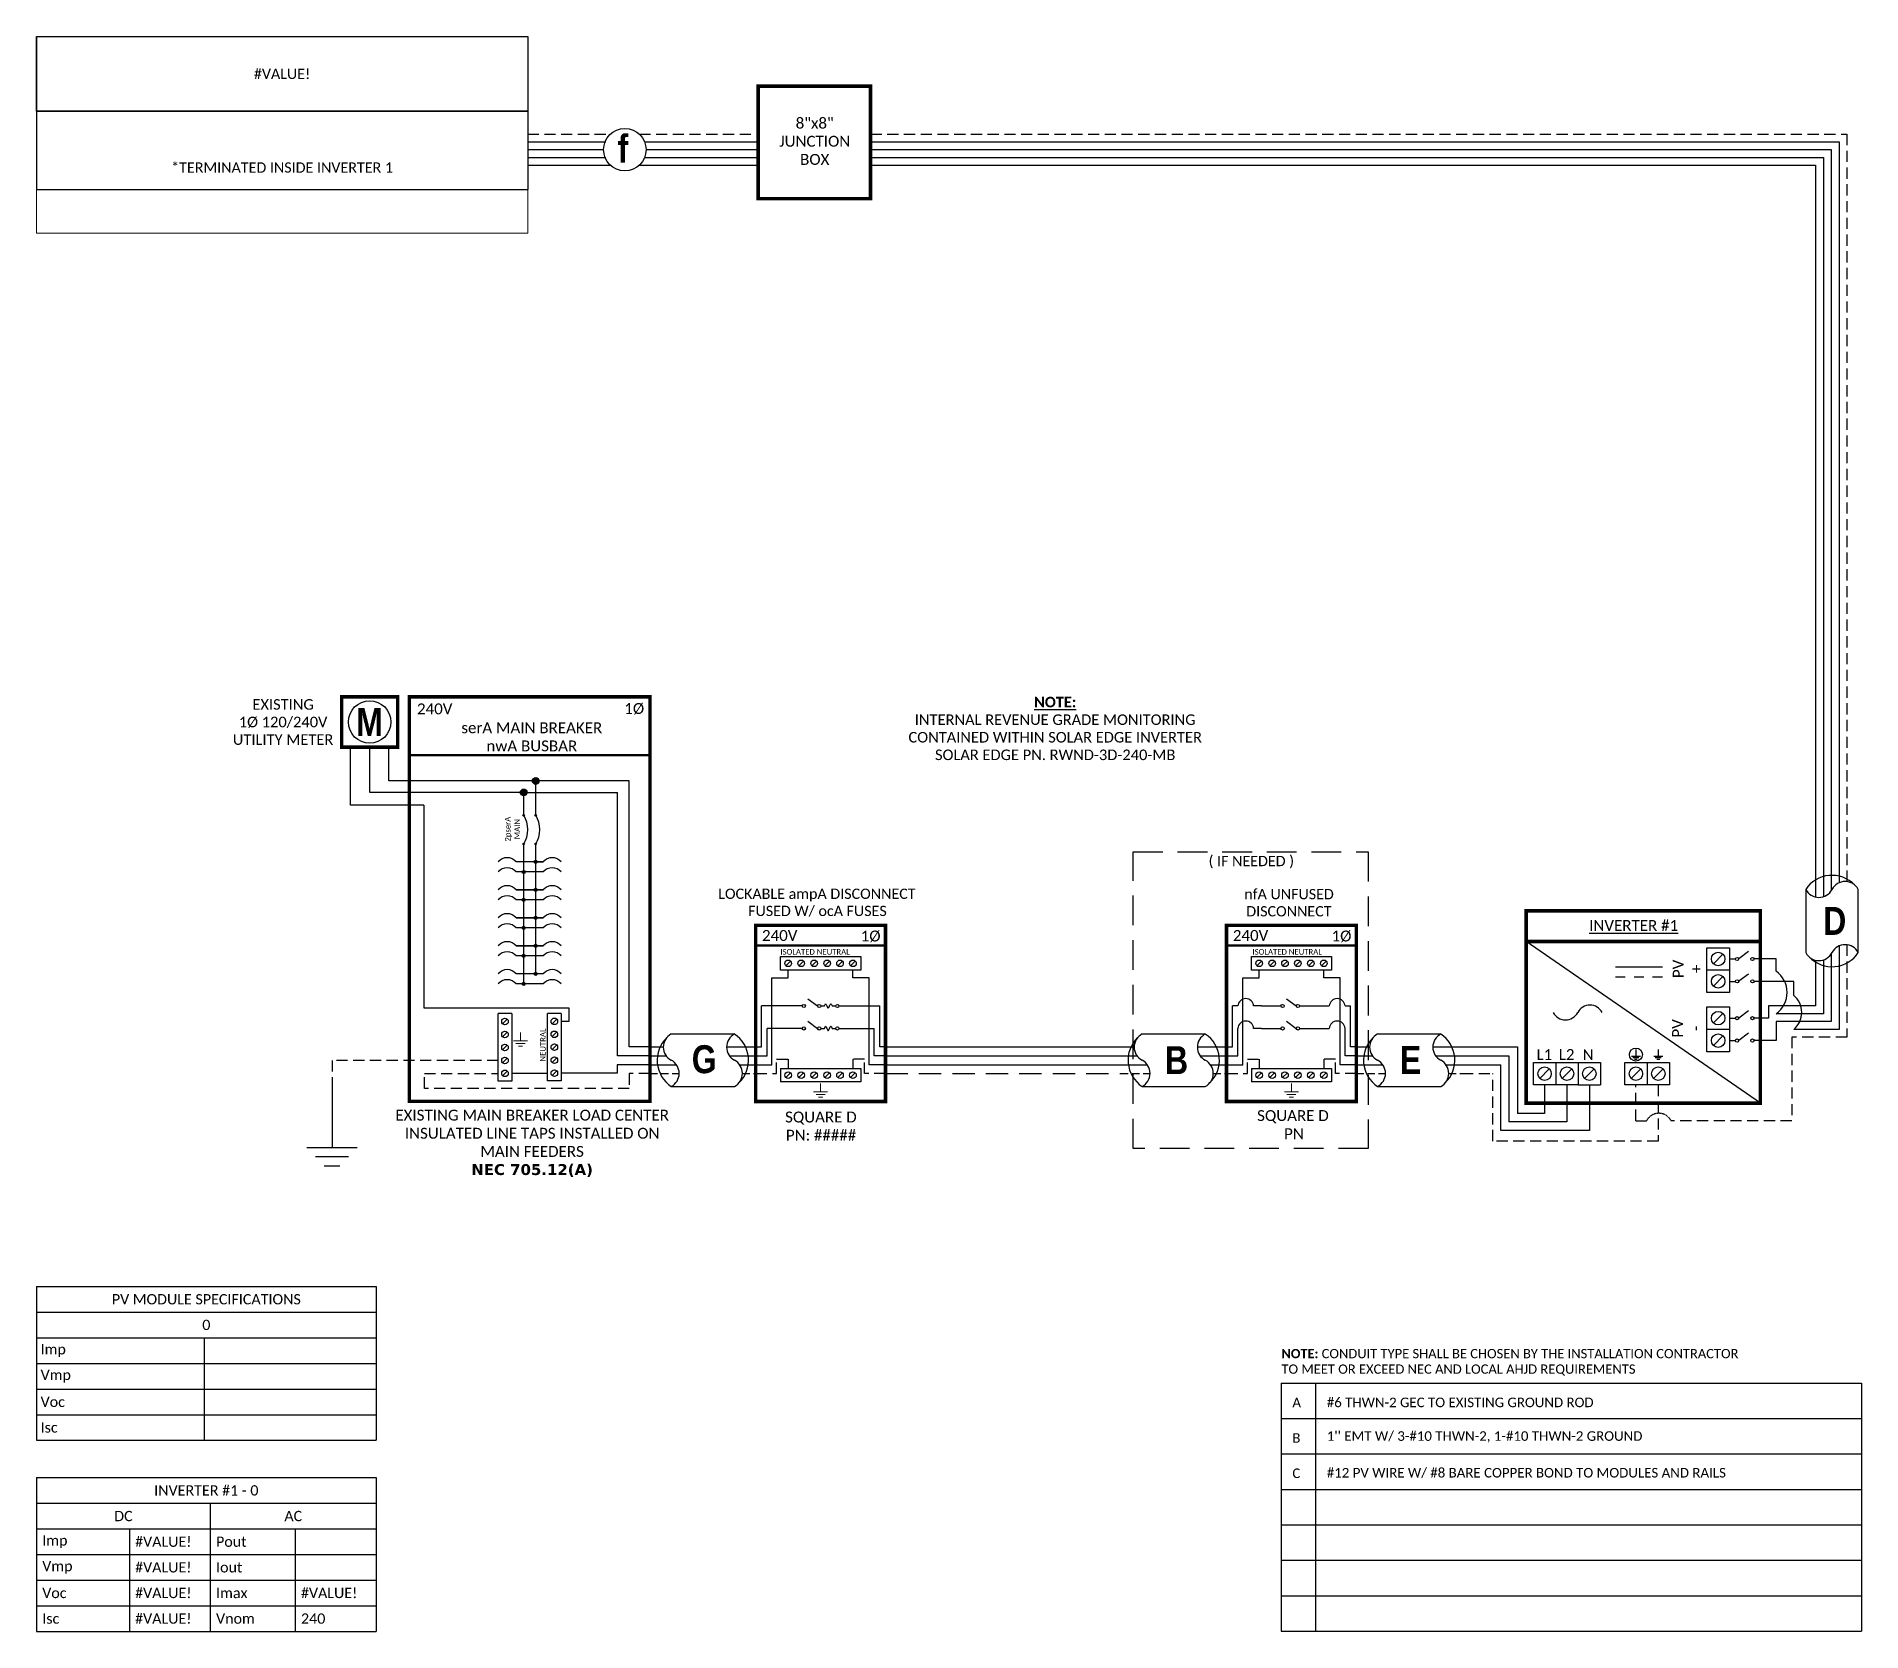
# Model space of a CAD drawing. Header units: feet. Extents: x 17038 to 17651, y 16037 to 16573.
import ezdxf

# ---------------------------------------------------------------- set-up
doc = ezdxf.new("R2010")
doc.units = ezdxf.units.FT
doc.header["$MEASUREMENT"] = 0
doc.linetypes.add('DASHED', pattern=[0.75, 0.5, -0.25])
doc.linetypes.add('HIDDEN', pattern=[0.375, 0.25, -0.125])
doc.styles.add('ONE LINE TXT', font='techb___.ttf')
doc.styles.get("Standard").update_dxf_attribs({"font": 'calibri.ttf'})

# ---------------------------------------------------------------- blocks, each defined once
blk = doc.blocks.new('*U16')
at = {"color": 7, "linetype": 'Continuous'}
for p, q in [((-7.14, 13.31), (-28.39, 13.31)), ((-28.39, -4.31), (-7.14, -4.31))]:
    blk.add_line(p, q, dxfattribs=at)
at = {"color": 7}
for p, q in [((-35.53, 9), (-31.05, 9)), ((-9.81, 9), (0, 9))]:
    blk.add_line(p, q, dxfattribs=at)
at = {"color": 10}
for p, q in [((-35.53, 6), (-30.11, 6)), ((-8.87, 6), (0, 6))]:
    blk.add_line(p, q, dxfattribs=at)
at = {"color": 253}
for p, q in [((-35.53, 3), (-26.66, 3)), ((-5.41, 3), (0, 3))]:
    blk.add_line(p, q, dxfattribs=at)
at = {"color": 92, "linetype": 'HIDDEN', "ltscale": 10}
for p, q in [((-4.48, 0), (0, 0)), ((-35.53, 0), (-25.72, 0))]:
    blk.add_line(p, q, dxfattribs=at)
at = {"linetype": 'Continuous'}
for centre, start, end in [((-26.08, 8.91), 117.66392, 242.33608), ((-4.83, 8.91), 117.66392, 242.33608), ((-30.7, 0.09), 297.66392, 62.33608), ((-9.45, 0.09), 297.66392, 62.33608)]:
    blk.add_arc(centre, 4.98, start, end, dxfattribs=at)
at = {"color": 7, "linetype": 'Continuous'}
for centre, start, end in [((-12.99, 4.5), 313.97324, 56.42648), ((-22.54, 4.5), 133.97324, 236.42648)]:
    blk.add_arc(centre, 10.58, start, end, dxfattribs=at)
blk = doc.blocks.new('unfusedDisconnect')
at = {"lineweight": 50}
blk.add_line((-43.61, 43.06), (0, 43.06), dxfattribs=at)
at = {"color": 1, "linetype": 'Continuous'}
for p, q in [((-35.27, 34.78), (-35.27, 39.32)), ((-35.27, 39.32), (-8.32, 39.32)), ((-8.32, 39.32), (-8.32, 34.78)), ((-8.32, 34.78), (-35.27, 34.78)), ((-23.43, 25.18), (-20.16, 22.74)), ((-31.89, 22.73), (-25.32, 22.73)), ((-19.08, 22.73), (-11.7, 22.73)), ((-31.89, 15.2), (-25.32, 15.2)), ((-23.43, 17.65), (-20.16, 15.2)), ((-19.08, 15.2), (-11.7, 15.19)), ((-35.27, 1.76), (-8.32, 1.76)), ((-35.27, 1.76), (-35.27, -2.78)), ((-8.32, 1.76), (-8.32, -2.78)), ((-8.32, -2.78), (-35.27, -2.78))]:
    blk.add_line(p, q, dxfattribs=at)
at = {"color": 4, "linetype": 'Continuous'}
for p, q in [((-31.89, 37.83), (-33.46, 36.26)), ((-27.53, 37.83), (-29.11, 36.26)), ((-23.18, 37.83), (-24.76, 36.26)), ((-18.83, 37.83), (-20.41, 36.26)), ((-14.48, 37.83), (-16.06, 36.26)), ((-10.13, 37.83), (-11.7, 36.26)), ((-31.89, 0.28), (-33.46, -1.3)), ((-27.53, 0.28), (-29.11, -1.3)), ((-23.18, 0.28), (-24.76, -1.3)), ((-18.83, 0.28), (-20.41, -1.3)), ((-14.48, 0.28), (-16.06, -1.3)), ((-10.13, 0.28), (-11.7, -1.3))]:
    blk.add_line(p, q, dxfattribs=at)
at = {"color": 253, "linetype": 'Continuous'}
for p, q in [((-38.16, 3), (-38.16, 32.17)), ((-38.16, 32.17), (-32.67, 32.17)), ((-32.67, 32.17), (-32.67, 34.78)), ((-10.92, 32.17), (-10.92, 34.78)), ((-5.43, 32.17), (-10.92, 32.17)), ((-5.43, 3), (-5.43, 32.17)), ((-43.61, 3), (-38.16, 3)), ((0, 3), (-5.43, 3))]:
    blk.add_line(p, q, dxfattribs=at)
at = {"color": 7, "linetype": 'Continuous'}
for p, q in [((-41.66, 9), (-41.66, 22.73)), ((-39.8, 22.73), (-41.66, 22.73)), ((-31.89, 22.73), (-34.52, 22.73)), ((-11.7, 22.73), (-9.07, 22.73)), ((-3.79, 22.73), (-1.93, 22.73)), ((-1.93, 9), (-1.93, 22.73))]:
    blk.add_line(p, q, dxfattribs=at)
at = {"color": 10, "linetype": 'Continuous'}
for p, q in [((-39.8, 6), (-39.8, 15.2)), ((-31.89, 15.2), (-34.52, 15.2)), ((-11.7, 15.2), (-9.07, 15.2)), ((-3.79, 6), (-3.79, 15.2)), ((-43.61, 6), (-39.8, 6)), ((0, 6), (-3.79, 6))]:
    blk.add_line(p, q, dxfattribs=at)
at = {"color": 7}
for p, q in [((-43.61, 9), (-41.66, 9)), ((0, 9), (-1.93, 9))]:
    blk.add_line(p, q, dxfattribs=at)
at = {"color": 92, "linetype": 'HIDDEN', "ltscale": 15}
for p, q in [((-43.61, 0), (-36.58, 0)), ((-36.58, 0), (-36.58, 4.9)), ((-36.58, 4.9), (-32.67, 4.9)), ((-32.67, 4.9), (-32.67, 1.76)), ((-7.01, 4.9), (-10.92, 4.9)), ((-10.92, 4.9), (-10.92, 1.76)), ((-7.01, 0), (-7.01, 4.9)), ((0, 0), (-7.01, 0))]:
    blk.add_line(p, q, dxfattribs=at)
at = {"lineweight": 50, "const_width": 1.19}
blk.add_lwpolyline([(-43.61, -9.34), (-43.61, 49.84), (0, 49.84), (0, -9.34)], close=True, dxfattribs=at)
at = {"color": 92, "linetype": 'Continuous', "lineweight": 5, "ltscale": 0.05, "flags": 128}
for points in [[(-21.8, -3.32), (-21.8, -6.17)], [(-24.14, -6.17), (-19.45, -6.17)], [(-20.27, -7.03), (-23.32, -7.03)], [(-21.08, -7.9), (-22.51, -7.9)]]:
    blk.add_lwpolyline(points, dxfattribs=at)
at = {"color": 4, "linetype": 'Continuous'}
for centre in [(-32.67, 37.05), (-28.32, 37.05), (-23.97, 37.05), (-19.62, 37.05), (-15.27, 37.05), (-10.92, 37.05), (-32.67, -0.51), (-28.32, -0.51), (-23.97, -0.51), (-19.62, -0.51), (-15.27, -0.51), (-10.92, -0.51)]:
    blk.add_circle(centre, 1.11, dxfattribs=at)
at = {"color": 1, "linetype": 'Continuous'}
for centre in [(-24.78, 22.73), (-19.62, 22.73), (-24.78, 15.2), (-19.62, 15.2)]:
    blk.add_circle(centre, 0.541, dxfattribs=at)
at = {"color": 7, "linetype": 'Continuous'}
for centre in [(-37.16, 22.58), (-6.43, 22.58)]:
    blk.add_arc(centre, 2.64, 3.28193, 176.71807, dxfattribs=at)
at = {"color": 10, "linetype": 'Continuous'}
for centre in [(-37.16, 15.04), (-6.43, 15.04)]:
    blk.add_arc(centre, 2.64, 3.28193, 176.71807, dxfattribs=at)
at = {"color": 4, "linetype": 'Continuous'}
blk.add_text('ISOLATED NEUTRAL', height=1.8743, dxfattribs=at).set_placement((-34.91, 39.97))
at = {"color": 1}
for s, width, gutter_width, heights, insert, char_height, attachment_point in [('\\A1;\\pi17.559;nfA UNFUSED\\P\\pi18.229;DISCONNECT', 64.922, 0, [11.89], (-55.21, 62.04), 3.4544, 1), ('240V', 0.1481, 0.75, [0], (-35.55, 46.4), 3.658, 5), ('1Ø', 0.1481, 0.75, [0], (-4.98, 46.1), 3.658, 5), ('\\A1;\\pi13.903,t32.191;SQUARE D\\P\\pi22.981,t41.269;PN', 51.6906, 0.203, [45.94], (-47.25, -12.27), 3.6576, 1)]:
    blk.add_mtext_dynamic_manual_height_columns(s, width=width, gutter_width=gutter_width, heights=heights, dxfattribs=dict(at, insert=insert, char_height=char_height, attachment_point=attachment_point))
blk = doc.blocks.new('*U20')
at = {"color": 10, "linetype": 'DASHED', "ltscale": 20}
blk.add_lwpolyline([(-75.05, 74.56), (3.97, 74.56), (3.97, -25.17), (-75.05, -25.17)], close=True, dxfattribs=at)
at = {"color": 7}
for name, p in [('unfusedDisconnect', (0, 0)), ('*U16', (-43.61, 0))]:
    blk.add_blockref(name, p, dxfattribs=at)
at = {"color": 10, "insert": (-50.86, 73.16), "char_height": 3.4544, "attachment_point": 1}
blk.add_mtext_dynamic_manual_height_columns('\\A1;\\pi1.2092;( IF NEEDED )', width=30.7523, gutter_width=0, heights=[6.58], dxfattribs=at)
at = {"color": 1, "linetype": 'Continuous', "insert": (-64.3, 9.22), "char_height": 9.3833, "attachment_point": 1, "style": 'ONE LINE TXT'}
blk.add_mtext_dynamic_manual_height_columns('{\\W1;\\C256;B}', width=0.1385, gutter_width=2.13, heights=[0], dxfattribs=at)
blk = doc.blocks.new('*U22')
at = {"color": 7, "linetype": 'Continuous'}
for p, q in [((-7.14, 13.31), (-28.39, 13.31)), ((-28.39, -4.31), (-7.14, -4.31))]:
    blk.add_line(p, q, dxfattribs=at)
at = {"color": 7}
for p, q in [((-35.53, 9), (-31.05, 9)), ((-9.81, 9), (0, 9))]:
    blk.add_line(p, q, dxfattribs=at)
at = {"color": 10}
for p, q in [((-35.53, 6), (-30.11, 6)), ((-8.87, 6), (0, 6))]:
    blk.add_line(p, q, dxfattribs=at)
at = {"color": 253}
for p, q in [((-35.53, 3), (-26.66, 3)), ((-5.41, 3), (0, 3))]:
    blk.add_line(p, q, dxfattribs=at)
at = {"color": 92, "linetype": 'HIDDEN', "ltscale": 10}
for p, q in [((-4.48, 0), (0, 0)), ((-35.53, 0), (-25.72, 0))]:
    blk.add_line(p, q, dxfattribs=at)
at = {"linetype": 'Continuous'}
for centre, start, end in [((-26.08, 8.91), 117.66392, 242.33608), ((-4.83, 8.91), 117.66392, 242.33608), ((-30.7, 0.09), 297.66392, 62.33608), ((-9.45, 0.09), 297.66392, 62.33608)]:
    blk.add_arc(centre, 4.98, start, end, dxfattribs=at)
at = {"color": 7, "linetype": 'Continuous'}
for centre, start, end in [((-12.99, 4.5), 313.97324, 56.42648), ((-22.54, 4.5), 133.97324, 236.42648)]:
    blk.add_arc(centre, 10.58, start, end, dxfattribs=at)
blk = doc.blocks.new('*U23')
at = {"lineweight": 50}
blk.add_line((-43.61, 43.06), (0, 43.06), dxfattribs=at)
at = {"color": 1, "linetype": 'Continuous'}
for p, q in [((-35.27, 34.78), (-35.27, 39.32)), ((-35.27, 39.32), (-8.32, 39.32)), ((-8.32, 39.32), (-8.32, 34.78)), ((-8.32, 34.78), (-35.27, 34.78)), ((-26.07, 25.18), (-22.81, 22.74)), ((-21.73, 22.73), (-20.49, 22.73)), ((-17.94, 22.73), (-16.7, 22.73)), ((-26.07, 17.65), (-22.81, 15.2)), ((-21.73, 15.2), (-20.49, 15.2)), ((-17.94, 15.2), (-16.7, 15.2)), ((-35.27, 1.76), (-8.32, 1.76)), ((-35.27, 1.76), (-35.27, -2.78)), ((-8.32, 1.76), (-8.32, -2.78)), ((-8.32, -2.78), (-35.27, -2.78))]:
    blk.add_line(p, q, dxfattribs=at)
at = {"color": 4, "linetype": 'Continuous'}
for p, q in [((-31.89, 37.83), (-33.46, 36.26)), ((-27.53, 37.83), (-29.11, 36.26)), ((-23.18, 37.83), (-24.76, 36.26)), ((-18.83, 37.83), (-20.41, 36.26)), ((-14.48, 37.83), (-16.06, 36.26)), ((-10.13, 37.83), (-11.7, 36.26)), ((-31.89, 0.28), (-33.46, -1.3)), ((-27.53, 0.28), (-29.11, -1.3)), ((-23.18, 0.28), (-24.76, -1.3)), ((-18.83, 0.28), (-20.41, -1.3)), ((-14.48, 0.28), (-16.06, -1.3)), ((-10.13, 0.28), (-11.7, -1.3))]:
    blk.add_line(p, q, dxfattribs=at)
at = {"color": 253, "linetype": 'Continuous'}
for p, q in [((-38.16, 3), (-38.16, 32.17)), ((-38.16, 32.17), (-32.67, 32.17)), ((-32.67, 32.17), (-32.67, 34.78)), ((-10.92, 32.17), (-10.92, 34.78)), ((-5.43, 32.17), (-10.92, 32.17)), ((-5.43, 3), (-5.43, 32.17)), ((-43.61, 3), (-38.16, 3)), ((0, 3), (-5.43, 3))]:
    blk.add_line(p, q, dxfattribs=at)
at = {"color": 7, "linetype": 'Continuous'}
for p, q in [((-27.97, 22.73), (-41.66, 22.73)), ((-41.66, 9), (-41.66, 22.73)), ((-15.62, 22.73), (-1.93, 22.73)), ((-1.93, 9), (-1.93, 22.73))]:
    blk.add_line(p, q, dxfattribs=at)
at = {"color": 10, "linetype": 'Continuous'}
for p, q in [((-27.97, 15.2), (-39.8, 15.2)), ((-39.8, 6), (-39.8, 15.2)), ((-15.62, 15.2), (-3.79, 15.19)), ((-3.79, 6), (-3.79, 15.2)), ((-43.61, 6), (-39.8, 6)), ((0, 6), (-3.79, 6))]:
    blk.add_line(p, q, dxfattribs=at)
at = {"color": 7}
for p, q in [((-43.61, 9), (-41.66, 9)), ((0, 9), (-1.93, 9))]:
    blk.add_line(p, q, dxfattribs=at)
at = {"color": 92, "linetype": 'HIDDEN', "ltscale": 15}
for p, q in [((-43.61, 0), (-36.58, 0)), ((-36.58, 0), (-36.58, 4.9)), ((-36.58, 4.9), (-32.67, 4.9)), ((-32.67, 4.9), (-32.67, 1.76)), ((-7.01, 4.9), (-10.92, 4.9)), ((-10.92, 4.9), (-10.92, 1.76)), ((-7.01, 0), (-7.01, 4.9)), ((0, 0), (-7.01, 0))]:
    blk.add_line(p, q, dxfattribs=at)
at = {"lineweight": 50, "const_width": 1.19}
blk.add_lwpolyline([(-43.61, -9.34), (-43.61, 49.84), (0, 49.84), (0, -9.34)], close=True, dxfattribs=at)
at = {"color": 92, "linetype": 'Continuous', "lineweight": 5, "ltscale": 0.05, "flags": 128}
for points in [[(-21.8, -3.32), (-21.8, -6.17)], [(-24.14, -6.17), (-19.45, -6.17)], [(-20.27, -7.03), (-23.32, -7.03)], [(-21.08, -7.9), (-22.51, -7.9)]]:
    blk.add_lwpolyline(points, dxfattribs=at)
at = {"color": 4, "linetype": 'Continuous'}
for centre in [(-32.67, 37.05), (-28.32, 37.05), (-23.97, 37.05), (-19.62, 37.05), (-15.27, 37.05), (-10.92, 37.05), (-32.67, -0.51), (-28.32, -0.51), (-23.97, -0.51), (-19.62, -0.51), (-15.27, -0.51), (-10.92, -0.51)]:
    blk.add_circle(centre, 1.11, dxfattribs=at)
at = {"color": 1, "linetype": 'Continuous'}
for centre in [(-27.43, 22.73), (-22.27, 22.73), (-16.16, 22.73), (-27.43, 15.2), (-22.27, 15.2), (-16.16, 15.19)]:
    blk.add_circle(centre, 0.541, dxfattribs=at)
for points in [[(-20.49, 22.73), (-20.12, 23.49), (-19.22, 21.97), (-18.39, 23.49), (-17.94, 22.73)], [(-20.49, 15.2), (-20.12, 15.96), (-19.22, 14.43), (-18.39, 15.96), (-17.94, 15.2)]]:
    blk.add_spline(points, degree=3, dxfattribs=at)
at = {"color": 7}
blk.add_blockref('*U22', (-43.61, 0), dxfattribs=at)
at = {"color": 4, "linetype": 'Continuous'}
blk.add_text('ISOLATED NEUTRAL', height=1.8743, dxfattribs=at).set_placement((-35.32, 39.97))
at = {"color": 1}
for s, width, gutter_width, heights, insert, char_height, attachment_point in [('\\A1;\\pi2.6661;LOCKABLE ampA DISCONNECT \\P\\pi12.722;FUSED W/ ocA FUSES', 71.8931, 92.23, [18.56], (-58.88, 62.16), 3.4544, 1), ('240V', 0.1481, 0.75, [0], (-35.55, 46.4), 3.658, 5), ('1Ø', 0.1481, 0.75, [0], (-4.98, 46.1), 3.658, 5), ('\\A1;\\pi5.5987,t23.887;SQUARE D\\P\\pi5.8899,t24.178;PN: #####', 35.0816, 28.88, [13.54], (-39.35, -12.75), 3.6576, 1)]:
    blk.add_mtext_dynamic_manual_height_columns(s, width=width, gutter_width=gutter_width, heights=heights, dxfattribs=dict(at, insert=insert, char_height=char_height, attachment_point=attachment_point))
blk = doc.blocks.new('*U27')
at = {"color": 7}
blk.add_line((-79.14, 9), (0, 9), dxfattribs=at)
at = {"color": 10}
blk.add_line((-79.14, 6), (0, 6), dxfattribs=at)
at = {"color": 253}
blk.add_line((-79.14, 3), (0, 3), dxfattribs=at)
at = {"color": 92, "linetype": 'DASHED', "ltscale": 15}
blk.add_line((-79.14, 0), (0, 0), dxfattribs=at)
at = {"color": 1, "insert": (-22.08, 115.96), "char_height": 3.5433, "attachment_point": 5}
blk.add_mtext_dynamic_manual_height_columns('{\\fCalibri|b1|i0|c0|p34;\\LNOTE:\\P}INTERNAL REVENUE GRADE MONITORING\\PCONTAINED WITHIN SOLAR EDGE INVERTER\\PSOLAR EDGE PN. RWND-3D-240-MB', width=99.534, gutter_width=7.17, heights=[0], dxfattribs=at)
blk = doc.blocks.new('lineTapPanel')
at = {"linetype": 'Continuous'}
h = blk.add_hatch(color=254, dxfattribs=at)
h.dxf.hatch_style = 1
edge = h.paths.add_edge_path()
edge.add_arc((-38.44, 98.34), 1.11, 0, 360)
h = blk.add_hatch(color=254, dxfattribs=at)
h.dxf.hatch_style = 1
edge = h.paths.add_edge_path()
edge.add_arc((-42.47, 94.51), 1.11, 0, 360)
h = blk.add_hatch(color=1, dxfattribs=at)
h.dxf.hatch_style = 1
edge = h.paths.add_edge_path()
edge.add_arc((-42.47, 86.8), 0.291, 0, 360)
h = blk.add_hatch(color=1, dxfattribs=at)
h.dxf.hatch_style = 1
edge = h.paths.add_edge_path()
edge.add_arc((-38.44, 86.8), 0.291, 0, 360)
h = blk.add_hatch(color=1, dxfattribs=at)
h.dxf.hatch_style = 1
edge = h.paths.add_edge_path()
edge.add_arc((-42.47, 77.16), 0.291, 0, 360)
h = blk.add_hatch(color=1, dxfattribs=at)
h.dxf.hatch_style = 1
edge = h.paths.add_edge_path()
edge.add_arc((-38.44, 77.16), 0.291, 0, 360)
h = blk.add_hatch(color=1, dxfattribs=at)
h.dxf.hatch_style = 1
edge = h.paths.add_edge_path()
edge.add_arc((-42.47, 67.78), 0.528, 0, 360)
h = blk.add_hatch(color=1, dxfattribs=at)
h.dxf.hatch_style = 1
edge = h.paths.add_edge_path()
edge.add_arc((-38.44, 71.16), 0.528, 0, 360)
h = blk.add_hatch(color=1, dxfattribs=at)
h.dxf.hatch_style = 1
edge = h.paths.add_edge_path()
edge.add_arc((-38.44, 61.76), 0.528, 0, 360)
h = blk.add_hatch(color=1, dxfattribs=at)
h.dxf.hatch_style = 1
edge = h.paths.add_edge_path()
edge.add_arc((-42.47, 58.38), 0.528, 0, 360)
h = blk.add_hatch(color=1, dxfattribs=at)
h.dxf.hatch_style = 1
edge = h.paths.add_edge_path()
edge.add_arc((-42.47, 48.98), 0.528, 0, 360)
h = blk.add_hatch(color=1, dxfattribs=at)
h.dxf.hatch_style = 1
edge = h.paths.add_edge_path()
edge.add_arc((-38.44, 52.36), 0.528, 0, 360)
h = blk.add_hatch(color=1, dxfattribs=at)
h.dxf.hatch_style = 1
edge = h.paths.add_edge_path()
edge.add_arc((-38.44, 42.95), 0.528, 0, 360)
h = blk.add_hatch(color=1, dxfattribs=at)
h.dxf.hatch_style = 1
edge = h.paths.add_edge_path()
edge.add_arc((-42.47, 39.58), 0.528, 0, 360)
h = blk.add_hatch(color=1, dxfattribs=at)
h.dxf.hatch_style = 1
edge = h.paths.add_edge_path()
edge.add_arc((-42.47, 30.17), 0.528, 0, 360)
h = blk.add_hatch(color=1, dxfattribs=at)
h.dxf.hatch_style = 1
edge = h.paths.add_edge_path()
edge.add_arc((-38.44, 33.55), 0.528, 0, 360)
at = {"color": 155, "true_color": 0x647190}
blk.add_line((-80.92, 126.59), (0, 126.59), dxfattribs=at)
at = {"color": 253, "linetype": 'Continuous'}
for p, q in [((-100.73, 90.2), (-100.73, 109.7)), ((-76.04, 90.2), (-100.73, 90.2)), ((-76.04, 90.2), (-76.04, 22.16)), ((-76.04, 22.16), (-27.25, 22.16)), ((-27.25, 22.16), (-27.25, 17.57)), ((-27.25, 17.57), (-29.89, 17.57)), ((-11.01, 0.16), (-29.89, 0.16)), ((0, 3), (-11.01, 3)), ((-11.01, 3), (-11.01, 0.16))]:
    blk.add_line(p, q, dxfattribs=at)
at = {"color": 10, "linetype": 'Continuous'}
for p, q in [((-94.24, 94.51), (-94.24, 109.7)), ((-43.58, 94.51), (-94.24, 94.51)), ((-42.47, 87.09), (-42.47, 93.4)), ((-41.36, 94.51), (-10.98, 94.51)), ((-10.98, 6), (-10.98, 94.51)), ((-42.47, 30.17), (-42.47, 76.87)), ((-35.88, 67.78), (-45.04, 67.78)), ((-35.88, 58.38), (-45.04, 58.38)), ((-35.88, 48.98), (-45.04, 48.98)), ((-35.88, 39.58), (-45.04, 39.58)), ((-35.88, 30.17), (-45.04, 30.17)), ((0, 6), (-10.98, 6))]:
    blk.add_line(p, q, dxfattribs=at)
at = {"color": 7, "linetype": 'Continuous'}
for p, q in [((-87.75, 98.34), (-87.75, 109.7)), ((-39.56, 98.34), (-87.75, 98.34)), ((-6.96, 9), (-6.96, 98.34)), ((-38.44, 87.09), (-38.44, 97.23)), ((-38.44, 61.76), (-38.44, 76.87)), ((-35.88, 71.16), (-45.04, 71.16)), ((-38.44, 71.16), (-35.88, 71.16)), ((-45.04, 61.76), (-35.88, 61.76)), ((-35.88, 61.76), (-45.04, 61.76)), ((-38.44, 52.36), (-38.44, 61.76)), ((-45.04, 52.36), (-35.88, 52.36)), ((-35.88, 52.36), (-45.04, 52.36)), ((-38.44, 42.95), (-38.44, 52.36)), ((-45.04, 42.95), (-35.88, 42.95)), ((-35.88, 42.95), (-45.04, 42.95)), ((-38.44, 33.55), (-38.44, 42.95)), ((-35.88, 33.55), (-45.04, 33.55))]:
    blk.add_line(p, q, dxfattribs=at)
at = {"lineweight": 50}
blk.add_line((-80.92, 106.95), (0, 106.95), dxfattribs=at)
at = {"color": 7}
for p, q in [((-6.96, 98.34), (-37.33, 98.34)), ((0, 9), (-6.96, 9))]:
    blk.add_line(p, q, dxfattribs=at)
at = {"color": 1, "linetype": 'Continuous'}
for p, q in [((-51.03, -2.51), (-51.03, 20.23)), ((-46.49, 20.23), (-51.03, 20.23)), ((-46.49, 20.23), (-46.49, -2.51)), ((-34.43, -2.43), (-34.43, 20.16)), ((-29.89, 20.16), (-34.43, 20.16)), ((-29.89, 20.16), (-29.89, -2.43)), ((-46.49, -2.51), (-51.03, -2.51)), ((-29.89, -2.43), (-34.43, -2.43))]:
    blk.add_line(p, q, dxfattribs=at)
at = {"color": 4, "linetype": 'Continuous'}
for p, q in [((-47.97, 18.28), (-49.55, 16.71)), ((-47.97, 13.93), (-49.55, 12.36)), ((-31.37, 18.35), (-32.94, 16.78)), ((-31.37, 14), (-32.94, 12.43)), ((-47.97, 9.58), (-49.55, 8.01)), ((-31.37, 9.65), (-32.94, 8.08)), ((-47.97, 5.23), (-49.55, 3.66)), ((-47.97, 0.88), (-49.55, -0.69)), ((-31.37, 5.3), (-32.94, 3.73)), ((-31.37, 0.95), (-32.94, -0.62))]:
    blk.add_line(p, q, dxfattribs=at)
at = {"color": 92, "linetype": 'HIDDEN', "ltscale": 15}
for p, q in [((-51.03, 4.44), (-106.89, 4.44)), ((-106.89, 4.44), (-106.89, -4.87)), ((-75.84, -4.96), (-75.84, 0.09)), ((-75.84, 0.09), (-51.03, 0.09)), ((0, 0), (-6.96, 0)), ((-6.96, -4.96), (-75.84, -4.96)), ((-6.96, 0), (-6.96, -4.96))]:
    blk.add_line(p, q, dxfattribs=at)
at = {"color": 92, "linetype": 'Continuous', "ltscale": 15}
blk.add_line((-34.43, 0.09), (-46.49, 0.09), dxfattribs=at)
at = {"color": 92, "ltscale": 15}
blk.add_line((-106.89, -4.87), (-106.89, -24.84), dxfattribs=at)
at = {"lineweight": 50, "const_width": 1.19}
for points in [[(-103.67, 109.7), (-103.67, 126.59), (-84.82, 126.59), (-84.82, 109.7)], [(-80.92, -9.3), (-80.92, 126.59), (0, 126.59), (0, -9.3)]]:
    blk.add_lwpolyline(points, close=True, dxfattribs=at)
at = {"color": 92, "linetype": 'Continuous', "lineweight": 5, "ltscale": 0.05, "flags": 128}
for points in [[(-43.54, 13.81), (-43.54, 10.97)], [(-45.88, 10.97), (-41.2, 10.97)], [(-42.01, 10.1), (-45.07, 10.1)], [(-42.82, 9.23), (-44.25, 9.23)]]:
    blk.add_lwpolyline(points, dxfattribs=at)
at = {"color": 92, "linetype": 'Continuous', "ltscale": 4, "flags": 128}
for points in [[(-115.37, -24.84), (-98.41, -24.84)], [(-101.35, -27.98), (-112.43, -27.98)], [(-104.29, -31.12), (-109.49, -31.12)]]:
    blk.add_lwpolyline(points, dxfattribs=at)
at = {"linetype": 'Continuous'}
blk.add_circle((-94.24, 118.15), 7.15, dxfattribs=at)
at = {"color": 7, "linetype": 'Continuous'}
for centre in [(-38.44, 98.34), (-38.44, 98.34), (-42.47, 94.51)]:
    blk.add_circle(centre, 1.11, dxfattribs=at)
at = {"color": 1, "linetype": 'Continuous'}
for centre, radius in [((-42.47, 86.8), 0.291), ((-38.44, 86.8), 0.291), ((-42.47, 77.16), 0.291), ((-38.44, 77.16), 0.291), ((-42.47, 67.78), 0.528), ((-38.44, 71.16), 0.528), ((-38.44, 61.76), 0.528), ((-42.47, 58.38), 0.528), ((-42.47, 48.98), 0.528), ((-38.44, 52.36), 0.528), ((-38.44, 42.95), 0.528), ((-42.47, 39.58), 0.528), ((-42.47, 30.17), 0.528), ((-38.44, 33.55), 0.528)]:
    blk.add_circle(centre, radius, dxfattribs=at)
at = {"color": 4, "linetype": 'Continuous'}
for centre in [(-48.76, 17.49), (-32.16, 17.57), (-48.76, 13.14), (-32.16, 13.21), (-48.76, 8.79), (-32.16, 8.86), (-48.76, 4.44), (-48.76, 0.09), (-32.16, 4.51), (-32.16, 0.16)]:
    blk.add_circle(centre, 1.11, dxfattribs=at)
at = {"color": 1, "linetype": 'Continuous'}
for centre, radius, start, end in [((-50.14, 81.98), 9.06, 327.87082, 32.12918), ((-46.11, 81.98), 9.06, 327.87082, 32.12918), ((-48.03, 68.62), 3.93, 40.3392, 139.6608), ((-48.03, 65.24), 3.93, 40.3392, 139.6608), ((-32.88, 68.62), 3.93, 40.3392, 139.6608), ((-32.88, 65.24), 3.93, 40.3392, 139.6608), ((-48.03, 59.21), 3.93, 40.3392, 139.6608), ((-32.88, 59.21), 3.93, 40.3392, 139.6608), ((-48.03, 55.84), 3.93, 40.3392, 139.6608), ((-32.88, 55.84), 3.93, 40.3392, 139.6608), ((-48.03, 49.81), 3.93, 40.3392, 139.6608), ((-48.03, 46.43), 3.93, 40.3392, 139.6608), ((-32.88, 49.81), 3.93, 40.3392, 139.6608), ((-32.88, 46.43), 3.93, 40.3392, 139.6608), ((-48.03, 40.41), 3.93, 40.3392, 139.6608), ((-32.88, 40.41), 3.93, 40.3392, 139.6608), ((-48.03, 37.03), 3.93, 40.3392, 139.6608), ((-32.88, 37.03), 3.93, 40.3392, 139.6608), ((-48.03, 31.01), 3.93, 40.3392, 139.6608), ((-48.03, 27.63), 3.93, 40.3392, 139.6608), ((-32.88, 31.01), 3.93, 40.3392, 139.6608), ((-32.88, 27.63), 3.93, 40.3392, 139.6608)]:
    blk.add_arc(centre, radius, start, end, dxfattribs=at)
at = {"color": 253, "linetype": 'Continuous', "style": 'ONE LINE TXT'}
blk.add_text('M', height=9.38, dxfattribs=at).set_placement((-98.8, 113.43))
at = {"color": 4, "linetype": 'Continuous'}
blk.add_text('NEUTRAL', height=1.874, rotation=90, dxfattribs=at).set_placement((-35.08, 4.08))
at = {"color": 1, "attachment_point": 5}
for s, width, gutter_width, heights, insert, char_height in [('EXISTING\\P1Ø 120/240V UTILITY METER', 37.8067, 7.17, [0], (-123.35, 118.13), 3.5433), ('240V', 0.1481, 0.75, [0], (-72.39, 122.54), 3.658), ('1Ø', 0.1481, 0.75, [0], (-5.31, 122.54), 3.658), ('serA MAIN BREAKER\\PnwA BUSBAR', 72.4998, 0.75, [0], (-39.75, 113.14), 3.6576), ('EXISTING MAIN BREAKER LOAD CENTER INSULATED LINE TAPS INSTALLED ON MAIN FEEDERS\\P{\\fVerdana|b1|i0|c0|p34;NEC 705.12(A)}', 98.9176, 7.17, [106.42], (-39.63, -23.42), 3.6576)]:
    blk.add_mtext_dynamic_manual_height_columns(s, width=width, gutter_width=gutter_width, heights=heights, dxfattribs=dict(at, insert=insert, char_height=char_height))
at = {"color": 4, "linetype": 'Continuous', "insert": (-46.25, 82.15), "char_height": 1.874, "attachment_point": 5, "rotation": 90}
blk.add_mtext_dynamic_manual_height_columns('2pserA\\PMAIN', width=0.1481, gutter_width=0.75, heights=[0], dxfattribs=at)
blk = doc.blocks.new('*U25')
at = {"color": 7}
blk.add_blockref('lineTapPanel', (0, 0), dxfattribs=at)
blk = doc.blocks.new('*T18')
at = {"color": 0, "lineweight": -2, "transparency": 16777216}
for p, q in [((0, 0), (114.19, 0)), ((0, 0), (0, -51.7)), ((114.19, 0), (114.19, -51.7)), ((0, -8.62), (114.19, -8.62)), ((58.43, -8.62), (58.43, -51.7)), ((0, -17.23), (114.19, -17.23)), ((31.22, -17.23), (31.22, -51.7)), ((86.98, -17.23), (86.98, -51.7)), ((0, -25.85), (114.19, -25.85)), ((0, -34.47), (114.19, -34.47)), ((0, -43.08), (114.19, -43.08)), ((0, -51.7), (114.19, -51.7))]:
    blk.add_line(p, q, dxfattribs=at)
at = {"color": 0, "linetype": 'Continuous', "transparency": 16777216, "char_height": 3.4544}
for s, insert, width, attachment_point in [('{\\fCalibri|b0|i0|c0;INVERTER #1 - 0', (57.09, -4.31), 110.3293, 5), ('{\\fCalibri|b0|i0|c0;DC', (29.22, -12.93), 54.5755, 5), ('{\\fCalibri|b0|i0|c0;AC', (86.31, -12.93), 51.8976, 5), ('{\\fCalibri|b0|i0|c0;Imp', (1.93, -21.54), 27.3681, 4), ('{\\fCalibri|b0|i0|c0;#VALUE!', (33.15, -21.54), 23.3513, 4), ('{\\fCalibri|b0|i0|c0;Pout', (60.36, -21.54), 24.6902, 4), ('{\\fCalibri|b0|i0|c0;', (88.91, -21.54), 23.3513, 4), ('{\\fCalibri|b0|i0|c0;Vmp', (1.93, -30.16), 27.3681, 4), ('{\\fCalibri|b0|i0|c0;#VALUE!', (33.15, -30.16), 23.3513, 4), ('{\\fCalibri|b0|i0|c0;Iout', (60.36, -30.16), 24.6902, 4), ('{\\fCalibri|b0|i0|c0;', (88.91, -30.16), 23.3513, 4), ('{\\fCalibri|b0|i0|c0;Voc', (1.93, -38.78), 27.3681, 4), ('{\\fCalibri|b0|i0|c0;#VALUE!', (33.15, -38.78), 23.3513, 4), ('{\\fCalibri|b0|i0|c0;Imax', (60.36, -38.78), 24.6902, 4), ('{\\fCalibri|b0|i0|c0;#VALUE!', (88.91, -38.78), 23.3513, 4), ('{\\fCalibri|b0|i0|c0;Isc', (1.93, -47.39), 27.3681, 4), ('{\\fCalibri|b0|i0|c0;#VALUE!', (33.15, -47.39), 23.3513, 4), ('{\\fCalibri|b0|i0|c0;Vnom', (60.36, -47.39), 24.6902, 4), ('{\\fCalibri|b0|i0|c0;240', (88.91, -47.39), 23.3513, 4)]:
    blk.add_mtext(s, dxfattribs=dict(at, insert=insert, width=width, attachment_point=attachment_point))
blk = doc.blocks.new('*T19')
at = {"color": 0, "lineweight": -2, "transparency": 16777216}
for p, q in [((0, 0), (114.19, 0)), ((0, 0), (0, -51.69)), ((114.19, 0), (114.19, -51.69)), ((0, -8.62), (114.19, -8.62)), ((0, -17.23), (114.19, -17.23)), ((56.41, -17.23), (56.41, -51.69)), ((0, -25.85), (114.19, -25.85)), ((0, -34.46), (114.19, -34.46)), ((0, -43.08), (114.19, -43.08)), ((0, -51.69), (114.19, -51.69))]:
    blk.add_line(p, q, dxfattribs=at)
at = {"color": 0, "linetype": 'Continuous', "transparency": 16777216, "char_height": 3.4544}
for s, insert, width, attachment_point in [('{\\fCalibri|b0|i0|c0;PV MODULE SPECIFICATIONS', (57.09, -4.31), 111.433, 5), ('{\\fCalibri|b0|i0|c0;0', (57.09, -12.92), 111.433, 5), ('{\\fCalibri|b0|i0|c0;Imp', (1.38, -21.54), 53.6551, 4), ('{\\fCalibri|b0|i0|c0;', (57.78, -21.54), 55.0254, 4), ('{\\fCalibri|b0|i0|c0;Vmp', (1.38, -30.15), 53.6551, 4), ('{\\fCalibri|b0|i0|c0;', (57.78, -30.15), 55.0254, 4), ('{\\fCalibri|b0|i0|c0;Voc', (1.38, -38.77), 53.6551, 4), ('{\\fCalibri|b0|i0|c0;', (57.78, -38.77), 55.0254, 4), ('{\\fCalibri|b0|i0|c0;Isc', (1.38, -47.39), 53.6551, 4), ('{\\fCalibri|b0|i0|c0;', (57.78, -47.39), 55.0254, 4)]:
    blk.add_mtext(s, dxfattribs=dict(at, insert=insert, width=width, attachment_point=attachment_point))
blk = doc.blocks.new('*T17')
at = {"linetype": 'ByBlock', "lineweight": -2, "transparency": 16777216}
for p, q in [((0, 0), (195.1, 0)), ((0, 0), (0, -83.27)), ((11.58, 0), (11.58, -83.27)), ((195.1, 0), (195.1, -83.27)), ((0, -11.84), (195.1, -11.84)), ((0, -23.75), (195.1, -23.75)), ((0, -35.65), (195.1, -35.65)), ((0, -47.56), (195.1, -47.56)), ((0, -59.46), (195.1, -59.46)), ((0, -71.37), (195.1, -71.37)), ((0, -83.27), (195.1, -83.27))]:
    blk.add_line(p, q, dxfattribs=at)
at = {"color": 0, "linetype": 'Continuous', "transparency": 16777216, "char_height": 3.2119, "attachment_point": 7}
for s, insert, width in [('{\\fCalibri|b0|i0|c0;A', (3.78, -8.06), 4.025), ('{\\fCalibri|b0|i0|c0;#6 THWN-2 GEC TO EXISTING GROUND ROD', (15.36, -8.06), 175.9562), ('{\\fCalibri|b0|i0|c0;B', (3.78, -19.97), 4.025), ("{\\fCalibri|b0|i0|c0;1'' EMT W/ 3-#10 THWN-2, 1-#10 THWN-2 GROUND", (15.36, -19.97), 175.9562), ('{\\fCalibri|b0|i0|c0;C', (3.78, -31.87), 4.025), ('{\\fCalibri|b0|i0|c0;#12 PV WIRE W/ #8 BARE COPPER BOND TO MODULES AND RAILS', (15.36, -31.87), 175.9562), ('{\\fCalibri|b0|i0|c0;', (3.78, -43.78), 4.025), ('{\\fCalibri|b0|i0|c0;', (15.36, -43.78), 175.9562), ('{\\fCalibri|b0|i0|c0;', (3.78, -55.68), 4.025), ('{\\fCalibri|b0|i0|c0;', (15.36, -55.68), 175.9562), ('{\\fCalibri|b0|i0|c0;', (3.78, -67.59), 4.025), ('{\\fCalibri|b0|i0|c0;', (15.36, -67.59), 175.9562), ('{\\fCalibri|b0|i0|c0;', (3.78, -79.5), 4.025), ('{\\fCalibri|b0|i0|c0;', (15.36, -79.5), 175.9562)]:
    blk.add_mtext(s, dxfattribs=dict(at, insert=insert, width=width))
blk = doc.blocks.new('*T21')
at = {"color": 0, "lineweight": -2, "transparency": 16777216}
for p, q in [((0, 0), (165.11, 0)), ((0, 0), (0, -51.42)), ((165.11, 0), (165.11, -51.42)), ((0, -25.14), (165.11, -25.14)), ((0, -51.42), (165.11, -51.42))]:
    blk.add_line(p, q, dxfattribs=at)
at = {"layer": 'Defpoints', "color": 8, "linetype": 'ByBlock', "lineweight": 0, "transparency": 16777216}
for p, q in [((0, -51.42), (0, -66.05)), ((165.11, -51.42), (165.11, -66.05)), ((0, -66.05), (165.11, -66.05))]:
    blk.add_line(p, q, dxfattribs=at)
at = {"color": 0, "linetype": 'Continuous', "transparency": 16777216, "char_height": 3.4544, "width": 155.095, "attachment_point": 5}
for s, insert in [('{\\fCalibri|b0|i0|c0;#VALUE!', (82.56, -12.57)), ('{\\fCalibri|b0|i0|c0;^J^J*TERMINATED INSIDE INVERTER 1', (82.56, -38.28))]:
    blk.add_mtext(s, dxfattribs=dict(at, insert=insert))
blk = doc.blocks.new('8x8box')
at = {"lineweight": 50, "const_width": 1.19}
blk.add_lwpolyline([(37.78, 0), (0, 0), (0, 37.78), (37.78, 37.78)], close=True, dxfattribs=at)
at = {"color": 1, "insert": (19.03, 19.26), "char_height": 3.6576, "attachment_point": 5}
blk.add_mtext_dynamic_manual_height_columns('8"x8"  JUNCTION BOX ', width=0.4767, gutter_width=7.17, heights=[0], dxfattribs=at)
blk = doc.blocks.new('string1')
at = {"color": 10, "linetype": 'Continuous'}
for p, q in [((-412.25, 269.3), (-386.03, 269.3)), ((-372.93, 269.3), (-334.78, 269.3)), ((-297, 269.3), (23.33, 269.3)), ((23.33, 269.3), (23.33, 20.94)), ((7.45, 0), (0, 0)), ((7.45, -4.11), (7.45, 0)), ((23.33, -0.31), (23.33, -18.41)), ((23.33, -18.41), (7.45, -18.41))]:
    blk.add_line(p, q, dxfattribs=at)
at = {"color": 7, "linetype": 'Continuous'}
for p, q in [((-412.25, 266.68), (-384.42, 266.68)), ((-374.73, 266.68), (-334.78, 266.68)), ((-297, 266.68), (20.71, 266.68)), ((20.71, 266.68), (20.71, 20.82)), ((20.71, -0.42), (20.71, -15.79)), ((20.71, -15.79), (4.87, -15.79)), ((4.87, -15.79), (4.87, -19.9)), ((4.87, -19.9), (0, -19.9))]:
    blk.add_line(p, q, dxfattribs=at)
at = {"color": 10, "linetype": 'Continuous'}
blk.add_arc((2.32, -11.26), 8.8, 305.65052, 54.34948, dxfattribs=at)

msp = doc.modelspace()

# ---------------------------------------------------------------- linework, layer by layer
at = {"color": 92, "linetype": 'HIDDEN', "ltscale": 15}
for p, q in [((17202.93, 16540.55), (17230.76, 16540.55)), ((17240.45, 16540.55), (17280.4, 16540.55)), ((17318.18, 16540.55), (17646.38, 16540.55)), ((17646.38, 16540.55), (17646.38, 16289.38)), ((17646.38, 16268.14), (17646.38, 16237.11)), ((17646.38, 16237.11), (17627.87, 16237.11)), ((17627.87, 16237.11), (17627.87, 16209.03)), ((17517.01, 16224.85), (17527.37, 16224.85)), ((17527.37, 16202.16), (17527.37, 16224.85)), ((17575.47, 16209.03), (17575.47, 16221.06)), ((17583.01, 16221.06), (17583.01, 16202.16)), ((17575.47, 16209.03), (17579.08, 16209.03)), ((17627.87, 16209.03), (17587.31, 16209.03)), ((17583.01, 16202.16), (17527.37, 16202.16))]:
    msp.add_line(p, q, dxfattribs=at)
at = {"color": 10, "linetype": 'Continuous'}
for p, q in [((17202.93, 16537.93), (17229.15, 16537.93)), ((17242.25, 16537.93), (17280.4, 16537.93)), ((17318.18, 16537.93), (17643.75, 16537.93)), ((17643.75, 16537.93), (17643.75, 16288.98)), ((17643.75, 16267.73), (17643.75, 16239.73)), ((17628.58, 16255.85), (17615.18, 16255.85)), ((17628.58, 16251.13), (17628.58, 16255.85)), ((17643.75, 16239.73), (17628.58, 16239.73)), ((17517.01, 16230.85), (17532.77, 16230.85)), ((17532.77, 16230.85), (17532.77, 16208.66)), ((17552.3, 16221.06), (17552.3, 16208.66)), ((17552.3, 16208.66), (17532.77, 16208.66))]:
    msp.add_line(p, q, dxfattribs=at)
at = {"color": 7, "linetype": 'Continuous'}
for p, q in [((17202.93, 16535.31), (17228.46, 16535.31)), ((17242.74, 16535.31), (17280.4, 16535.31)), ((17318.18, 16535.31), (17641.13, 16535.31)), ((17641.13, 16535.31), (17641.13, 16286.31)), ((17632.58, 16286.75), (17632.58, 16265.51)), ((17650.21, 16265.51), (17650.21, 16286.75)), ((17617.32, 16214.9), (17538.55, 16269.27)), ((17641.13, 16265.07), (17641.13, 16242.35)), ((17584.37, 16260.66), (17568.61, 16260.66)), ((17571.9, 16257.25), (17568.61, 16257.25)), ((17578.14, 16257.25), (17574.84, 16257.25)), ((17584.37, 16257.25), (17581.08, 16257.25)), ((17641.13, 16242.35), (17622.67, 16242.35)), ((17622.67, 16242.35), (17622.67, 16235.95)), ((17517.01, 16233.85), (17535.71, 16233.85)), ((17535.71, 16233.85), (17535.71, 16211.47)), ((17622.67, 16235.95), (17615.18, 16235.95)), ((17544.77, 16221.06), (17544.77, 16211.47)), ((17544.77, 16211.47), (17535.71, 16211.47))]:
    msp.add_line(p, q, dxfattribs=at)
at = {"color": 1, "linetype": 'Continuous'}
for p, q in [((17599.37, 16252.08), (17599.37, 16267.15)), ((17599.37, 16267.15), (17606.9, 16267.15)), ((17599.37, 16252.08), (17599.37, 16267.15)), ((17606.9, 16267.15), (17606.9, 16252.08)), ((17606.9, 16267.15), (17606.9, 16259.62)), ((17613.33, 16265.85), (17610.07, 16263.4)), ((17606.9, 16259.62), (17599.37, 16259.62)), ((17606.9, 16263.38), (17608.94, 16263.38)), ((17613.33, 16258.31), (17610.07, 16255.87)), ((17606.9, 16252.08), (17599.37, 16252.08)), ((17606.9, 16255.85), (17608.94, 16255.85)), ((17599.37, 16232.19), (17599.37, 16247.26)), ((17599.37, 16247.26), (17606.9, 16247.26)), ((17606.9, 16247.26), (17606.9, 16239.72)), ((17613.33, 16245.95), (17610.07, 16243.51)), ((17606.9, 16239.72), (17599.37, 16239.72)), ((17606.9, 16243.49), (17608.94, 16243.49)), ((17606.9, 16239.72), (17606.9, 16232.19)), ((17606.9, 16235.95), (17608.94, 16235.95)), ((17613.33, 16238.42), (17610.07, 16235.97)), ((17541, 16228.59), (17556.07, 16228.59)), ((17541, 16221.06), (17541, 16228.59)), ((17541, 16228.59), (17548.53, 16228.59)), ((17548.53, 16228.59), (17548.53, 16221.06)), ((17556.07, 16228.59), (17556.07, 16221.06)), ((17556.07, 16228.59), (17563.6, 16228.59)), ((17563.6, 16228.59), (17563.6, 16221.06)), ((17571.71, 16228.59), (17586.78, 16228.59)), ((17571.71, 16221.06), (17571.71, 16228.59)), ((17571.71, 16228.59), (17579.24, 16228.59)), ((17579.24, 16228.59), (17579.24, 16221.06)), ((17586.78, 16228.59), (17586.78, 16221.06)), ((17606.9, 16232.19), (17599.37, 16232.19)), ((17556.07, 16221.06), (17541, 16221.06)), ((17556.07, 16221.06), (17563.6, 16221.06)), ((17586.78, 16221.06), (17571.71, 16221.06))]:
    msp.add_line(p, q, dxfattribs=at)
at = {"color": 4, "linetype": 'Continuous'}
for p, q in [((17604.74, 16264.99), (17601.53, 16261.78)), ((17604.74, 16257.46), (17601.53, 16254.24)), ((17604.74, 16245.1), (17601.53, 16241.88)), ((17604.74, 16237.56), (17601.53, 16234.35)), ((17546.37, 16226.43), (17543.16, 16223.22)), ((17553.91, 16226.43), (17550.7, 16223.22)), ((17561.44, 16226.43), (17558.23, 16223.22)), ((17577.08, 16226.43), (17573.87, 16223.22)), ((17584.62, 16226.43), (17581.4, 16223.22))]:
    msp.add_line(p, q, dxfattribs=at)
at = {"color": 253, "linetype": 'Continuous'}
for p, q in [((17517.01, 16227.85), (17530.1, 16227.85)), ((17530.1, 16205.7), (17530.1, 16227.85)), ((17559.84, 16221.06), (17559.84, 16205.7)), ((17559.84, 16205.7), (17530.1, 16205.7))]:
    msp.add_line(p, q, dxfattribs=at)
at = {"linetype": 'Continuous'}
msp.add_lwpolyline([(17037.82, 16573.33), (17202.93, 16573.33), (17202.93, 16548.19), (17037.82, 16548.19)], close=True, dxfattribs=at)
at = {"color": 7, "lineweight": 50, "const_width": 1.19}
msp.add_lwpolyline([(17538.55, 16214.9), (17538.55, 16279.55), (17617.32, 16279.55), (17617.32, 16214.9)], close=True, dxfattribs=at)
at = {"lineweight": 50, "const_width": 1.19}
msp.add_lwpolyline([(17538.55, 16269.27), (17538.55, 16279.55), (17617.32, 16279.55), (17617.32, 16269.27)], close=True, dxfattribs=at)
at = {"color": 92, "linetype": 'Continuous', "flags": 128}
for points in [[(17575.48, 16233), (17575.47, 16230.71)], [(17583.01, 16233), (17583.01, 16230.71)], [(17573.94, 16230.71), (17577.01, 16230.71)], [(17576.48, 16230.14), (17574.47, 16230.14)], [(17575.94, 16229.57), (17575, 16229.57)], [(17581.47, 16230.71), (17584.54, 16230.71)], [(17584.01, 16230.14), (17582, 16230.14)], [(17583.48, 16229.57), (17582.54, 16229.57)]]:
    msp.add_lwpolyline(points, dxfattribs=at)
at = {"color": 7, "linetype": 'Continuous'}
msp.add_circle((17235.6, 16535.31), 7.14, dxfattribs=at)
at = {"color": 4, "linetype": 'Continuous'}
for centre in [(17603.13, 16263.38), (17603.13, 16255.85), (17603.13, 16243.49), (17603.13, 16235.95), (17544.77, 16224.83), (17552.3, 16224.83), (17559.84, 16224.83), (17575.47, 16224.83), (17583.01, 16224.83)]:
    msp.add_circle(centre, 2.27, dxfattribs=at)
at = {"color": 1, "linetype": 'Continuous'}
for centre in [(17609.48, 16263.38), (17614.64, 16263.38), (17609.48, 16255.85), (17614.64, 16255.85), (17609.48, 16243.49), (17614.64, 16243.49), (17609.48, 16235.95), (17614.64, 16235.95)]:
    msp.add_circle(centre, 0.541, dxfattribs=at)
at = {"color": 92, "linetype": 'Continuous'}
msp.add_circle((17575.47, 16231.26), 2.17, dxfattribs=at)
at = {"color": 7, "linetype": 'Continuous'}
for centre, start, end in [((17641.39, 16280.9), 43.97324, 146.42648), ((17641.39, 16271.36), 223.97324, 326.42648)]:
    msp.add_arc(centre, 10.58, start, end, dxfattribs=at)
at = {"linetype": 'Continuous'}
for centre, radius, start, end in [((17645.8, 16284.44), 4.98, 27.66392, 152.33608), ((17636.99, 16289.06), 4.98, 207.66392, 332.33608), ((17636.99, 16267.82), 4.98, 207.66392, 332.33608), ((17645.8, 16263.2), 4.98, 27.66392, 152.33608), ((17551.79, 16247.53), 4.65, 207.66392, 332.33608), ((17560.02, 16243.21), 4.65, 27.66392, 152.33608)]:
    msp.add_arc(centre, radius, start, end, dxfattribs=at)
at = {"color": 10, "linetype": 'Continuous'}
msp.add_arc((17623.81, 16245.43), 7.43, 309.93385, 50.06615, dxfattribs=at)
at = {"color": 92, "linetype": 'HIDDEN', "ltscale": 0.3}
msp.add_arc((17583.19, 16206.87), 4.65, 27.66392, 152.33608, dxfattribs=at)

# ---------------------------------------------------------------- block references
for name, p in [('*T21', (17037.82, 16573.33)), ('*T19', (17037.82, 16153.33)), ('*T17', (17456.21, 16120.8)), ('*T18', (17037.82, 16089.11))]:
    msp.add_blockref(name, p)
at = {"color": 7}
for name, p in [('8x8box', (17280.4, 16518.85)), ('*U25', (17244.06, 16224.85)), ('*U27', (17402.34, 16224.85)), ('*U20', (17481.48, 16224.85)), ('*U23', (17323.2, 16224.85)), ('*U16', (17517.01, 16224.85))]:
    msp.add_blockref(name, p, dxfattribs=at)
at = {"color": 10, "linetype": 'Continuous'}
msp.add_blockref('string1', (17615.18, 16263.38), dxfattribs=at)

# ---------------------------------------------------------------- texts
at = {"color": 1, "linetype": 'Continuous'}
msp.add_text('%%UINVERTER #1', height=3.6576, dxfattribs=at).set_placement((17559.76, 16272.81))
at = {"color": 1, "linetype": 'Continuous', "char_height": 9.3833, "attachment_point": 1, "style": 'ONE LINE TXT'}
for s, insert in [('{\\W1;\\C256;f}', (17233.14, 16540.35)), ('{\\W1;\\C256;D}', (17638.44, 16280.86)), ('{\\W1;\\C256;G}', (17258.09, 16234.39)), ('{\\W1;\\C256;E}', (17496.1, 16234.16))]:
    msp.add_mtext_dynamic_manual_height_columns(s, width=0.1385, gutter_width=2.13, heights=[0], dxfattribs=dict(at, insert=insert))
at = {"color": 1, "char_height": 3.658, "attachment_point": 5, "rotation": 90}
for s, width, insert in [('PV +', 2.8378, (17592.74, 16260.03)), ('PV -', 2.8013, (17592.52, 16240.05))]:
    msp.add_mtext_dynamic_manual_height_columns(s, width=width, gutter_width=0.75, heights=[0], dxfattribs=dict(at, insert=insert))
at = {"color": 1, "attachment_point": 5}
for s, insert, char_height in [('L1', (17544.71, 16231.24), 3.658), ('L2', (17552.17, 16231.27), 3.658), ('N', (17559.42, 16231.21), 3.66)]:
    msp.add_mtext_dynamic_manual_height_columns(s, width=0.1481, gutter_width=0.75, heights=[0], dxfattribs=dict(at, insert=insert, char_height=char_height))
at = {"color": 10, "insert": (17456.31, 16132.34), "char_height": 3.10896, "attachment_point": 1}
msp.add_mtext_dynamic_manual_height_columns('\\A1;{\\fCalibri|b1|i0|c0|p34;NOTE:} {\\A0;\\H1.0052x;CONDUIT TYPE SHALL BE CHOSEN BY THE INSTALLATION CONTRACTOR\\PTO MEET OR EXCEED NEC AND LOCAL AHJD REQUIREMENTS}', width=164.3528, gutter_width=0, heights=[9.89], dxfattribs=at)

doc.saveas('drawing.dxf')
